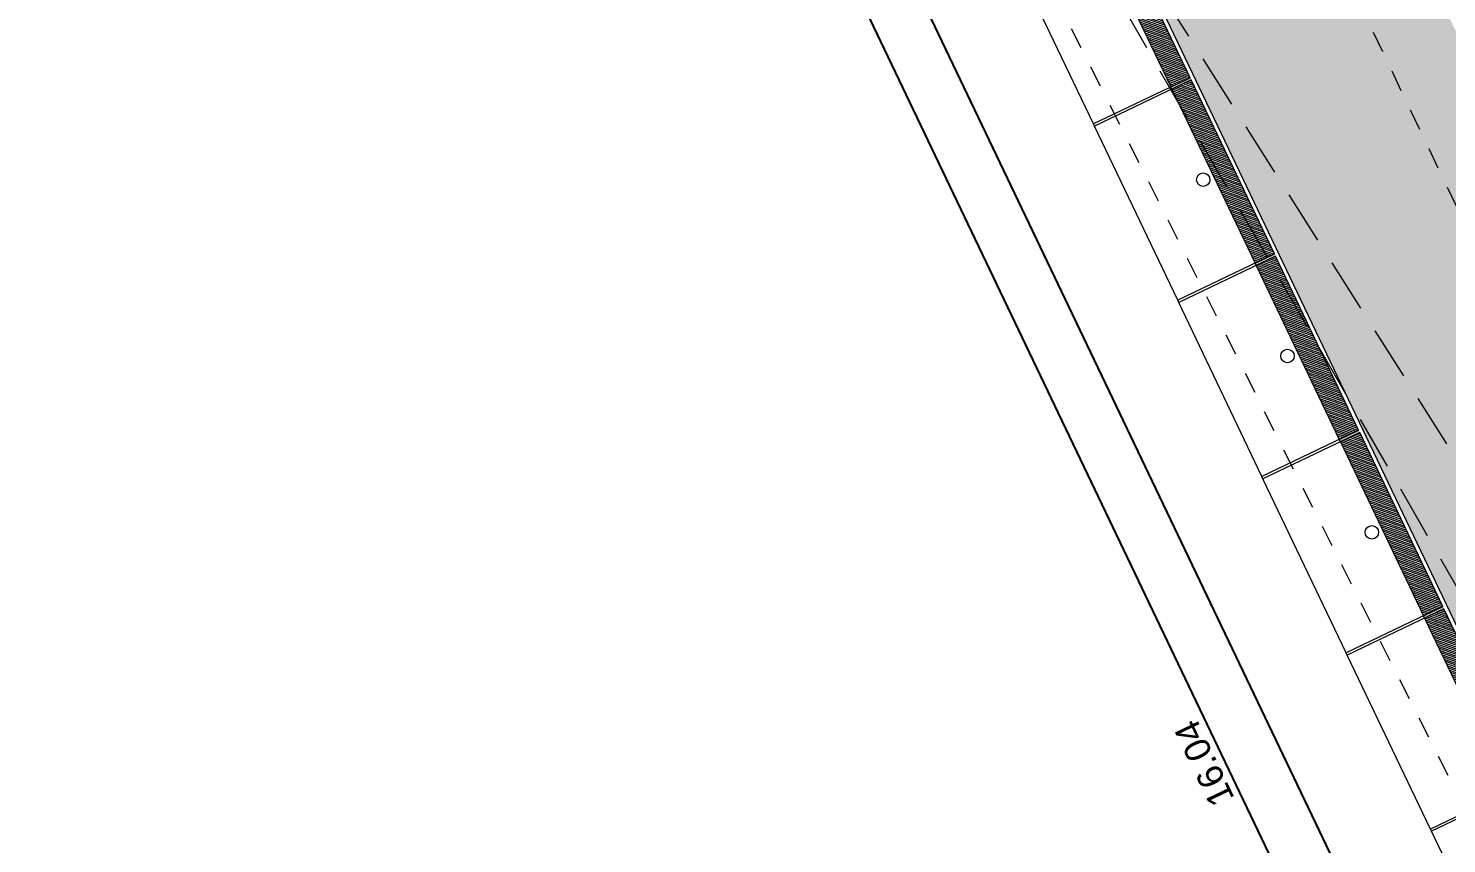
# Model space of a CAD drawing. Header units: metres. Extents: x 678805 to 1359287, y 2747329 to 5497370.
# Drawn here: x 679416.84 to 679423.45, y 2747424.33 to 2747428.13 of the extents above; entities that cross this region are included whole.
import ezdxf

# ---------------------------------------------------------------- set-up
doc = ezdxf.new("R2010")
doc.units = ezdxf.units.M
doc.linetypes.add('XREF_MON_WATERFEATURE$0$HIDDEN', pattern=[0.375, 0.25, -0.125])
doc.linetypes.add('XREF_MON_WATERFEATURE$0$TRAZOS2', pattern=[9.524999999999999, 6.35, -3.175])
doc.layers.add('02-L-Waterfeatures 01', color=7, linetype='Continuous', true_color=0x4da6ff)
doc.layers.add('XREF_MON_WATERFEATURE$0$01-TX-Dimensions_1-50', color=7, linetype='Continuous', true_color=0x3f5f7f)
for name, color, linetype, lineweight, true_color in [('XREF_MON_WATERFEATURE$0$02-L-projecció', 7, 'Continuous', 5, 0x636363), ('XREF_MON_WATERFEATURE$0$02-L-projecció 2', 7, 'Continuous', 5, 0x636363), ('XREF_MON_WATERFEATURE$0$3-TR D formigó', 7, 'Continuous', 5, 0x666666), ('XREF_MON_WATERFEATURE$0$3-TR tot_u', 7, 'Continuous', 5, 0x787878)]:
    doc.layers.add(name, color=color, linetype=linetype, lineweight=lineweight, true_color=true_color)
doc.layers.add('XREF_MON_WATERFEATURE$0$02-L-seccionat', color=6, linetype='Continuous', lineweight=5)
doc.layers.add('XREF_MON_WATERFEATURE$0$COTAUX', color=7, linetype='Continuous')
doc.styles.add('XREF_MON_WATERFEATURE$0$Standard', font='arial.ttf')
doc.dimstyles.new('XREF_MON_WATERFEATURE$0$E50', dxfattribs={"dimscale": 0.03, "dimtxt": 4, "dimasz": 0.5, "dimexe": 0.1, "dimexo": 15, "dimgap": 1, "dimtad": 1, "dimzin": 0, "dimdsep": 46, "dimtxsty": 'XREF_MON_WATERFEATURE$0$Standard', "dimblk1": 'XREF_MON_WATERFEATURE$0$LINCOT200', "dimblk2": 'XREF_MON_WATERFEATURE$0$LINCOT200', "dimsah": 1, "dimcen": 0.1, "dimdle": 0.1, "dimclrt": 256, "dimadec": 0, "dimazin": 0, "dimtfac": 0.01538461538461539, "dimtofl": 0, "dimtmove": 0, "dimatfit": 3, "dimldrblk": 'XREF_MON_WATERFEATURE$0$LINCOT200', "dimfxl": 1, "dimtolj": 1, "dimtzin": 0, "dimarcsym": 0})

# ---------------------------------------------------------------- blocks, each defined once
blk = doc.blocks.new('XREF_MON_WATERFEATURE$0$Long section P1')
at = {"layer": 'XREF_MON_WATERFEATURE$0$3-TR D formigó'}
h = blk.add_hatch(dxfattribs=at)
h.set_pattern_fill('_USER', color=256, scale=0.007999999999999997, angle=45.00369072608052, pattern_type=0)
h.set_pattern_definition([(45.00369072608051, (12.09060446405783, 0.6952112559229136), (-0.005657218625843431, 0.005656489849669155), [])])
h.paths.add_polyline_path([(21.15944042894989, 6.304559259675443), (22.0594404283911, 6.304559260141104), (22.05944042885676, 6.404559285845608), (21.15944042801857, 6.404559286311269)])
h = blk.add_hatch(color=256, dxfattribs=at)
h.dxf.hatch_style = 1
h.paths.add_polyline_path([(22.07064042892307, 6.404559286311269), (22.05944042885676, 6.404559285845608), (22.05944042792544, 6.304559259209782), (22.07064042938873, 6.304559259675443)])
h = blk.add_hatch(dxfattribs=at)
h.set_pattern_fill('_USER', color=256, scale=0.007999999999999997, angle=45.00369072608052, pattern_type=0)
h.set_pattern_definition([(45.00369072608051, (13.00180446403101, 0.6952112559229136), (-0.005657218625843431, 0.005656489849669155), [])])
h.paths.add_polyline_path([(22.07064042892307, 6.304559260141104), (22.97064042882994, 6.304559260141104), (22.9706404292956, 6.404559285845608), (22.07064042892307, 6.404559286311269)])
h = blk.add_hatch(color=256, dxfattribs=at)
h.dxf.hatch_style = 1
h.paths.add_polyline_path([(22.98184042889625, 6.404559285845608), (22.9706404292956, 6.404559285845608), (22.97064042882994, 6.304559258744121), (22.98184042843059, 6.304559259675443)])
h = blk.add_hatch(dxfattribs=at)
h.set_pattern_fill('_USER', color=256, scale=0.007999999999999997, angle=45.00369072608052, pattern_type=0)
h.set_pattern_definition([(45.00369072608051, (13.91300446400419, 0.6952112559229136), (-0.005657218625843431, 0.005656489849669155), [])])
h.paths.add_polyline_path([(22.98184042982757, 6.304559259675443), (23.88184042926878, 6.304559260141104), (23.88184042926878, 6.404559285845608), (22.98184042889625, 6.404559285845608)])
h = blk.add_hatch(color=256, dxfattribs=at)
h.dxf.hatch_style = 1
h.paths.add_polyline_path([(23.89304042933509, 6.404559285845608), (23.88184042926878, 6.404559285845608), (23.88184042926878, 6.304559259209782), (23.89304042886943, 6.304559259675443)])
h = blk.add_hatch(dxfattribs=at)
h.set_pattern_fill('_USER', color=256, scale=0.007999999999999997, angle=45.00369072608052, pattern_type=0)
h.set_pattern_definition([(45.00369072608051, (14.82420446397737, 0.6952112559229136), (-0.005657218625843431, 0.005656489849669155), [])])
h.paths.add_polyline_path([(23.89304042886943, 6.304559259908274), (24.79304042924196, 6.304559260141104), (24.79304042831063, 6.404559285845608), (23.89304042933509, 6.404559285845608)])
h = blk.add_hatch(color=256, dxfattribs=at)
h.dxf.hatch_style = 1
h.paths.add_polyline_path([(24.8042404288426, 6.404559286311269), (24.79304042831063, 6.404559285845608), (24.79304042924196, 6.304559259209782), (24.80424042930827, 6.304559259675443)])
h = blk.add_hatch(dxfattribs=at)
h.set_pattern_fill('_USER', color=256, scale=0.007999999999999997, angle=45.00369072608052, pattern_type=0)
h.set_pattern_definition([(45.00369072608051, (15.73540446441621, 0.6952112559229136), (-0.005657218625843431, 0.005656489849669155), [])])
h.paths.add_polyline_path([(24.80424042930827, 6.304559260141104), (25.70424042921513, 6.304559260141104), (25.70424042921513, 6.404559285612777), (24.8042404288426, 6.404559286311269)])
at = {"layer": 'XREF_MON_WATERFEATURE$0$3-TR tot_u'}
h = blk.add_hatch(dxfattribs=at)
h.set_pattern_fill('AR-CONC', color=256, scale=0.001, angle=90.26570526823643)
h.set_pattern_definition([(140.2657052682364, (0, 0), (0.01509404820416395, 0.1822566261451429), [0.01904999999999999, -0.20955]), (85.26570526823643, (0, 0), (-0.1908913524536957, -0.03612905236550715), [0.01523999999999999, -0.1676405841699999]), (190.7171499682364, (0.001257834024727345, 0.01518800295889378), (-0.1757972964594494, 0.1461275733350754), [0.0161900088, -0.1780902445999999]), (136.4499052682364, (-0.05079945363104343, -0.0002355808392167091), (0.04078476980641642, 0.2712710937435791), [0.02857499999999999, -0.3143249999999999]), (186.9012628782364, (-0.04740075068548322, 0.02237032353878021), (-0.2485244055850191, 0.2362541636179226), [0.02428502314, -0.26713560816]), (81.44985643823651, (-0.05079945363104343, -0.0002355808392167091), (-0.2485244055728928, 0.236254163631453), [0.02285996707, -0.25145973192]), (111.2657052682364, (-0.03821738064289093, 0.02522304141893983), (0.1015609996681333, 0.1520870071589396), [0.01904999999999999, -0.20955]), (56.26570526823645, (-0.03821738064289093, 0.02522304141893983), (-0.1844725872360155, 0.06094720773432244), [0.01524, -0.16764]), (161.7171502682364, (-0.02975396392866969, 0.0378969581797719), (-0.08291158851697789, 0.2130342145507936), [0.0161900088, -0.1780899375999999]), (127.7657052682364, (0, 0), (-0.08456845279953114, 0.002696453221080187), [0, -0.165608, 0, -0.17018, 0, -0.168275]), (97.76570526823639, (0, 0), (-0.1004893681048352, 0.06635436509206397), [0, -0.09702799999999996, 0, -0.1617979999999999, 0, -0.06413499999999998]), (57.76570526823641, (0.0002626720815896988, -0.05664139124564826), (0.005099892512198945, 0.1356157037433498), [0, -0.06349999999999995, 0, -0.1981199999999999, 0, -0.2628899999999998]), (47.76570526823642, (0.000380463432520628, -0.08204111782833934), (-0.02611315413537123, 0.1480096753778696), [0, -0.08254999999999997, 0, -0.1315719999999999, 0, -0.1866899999999999])])
h.paths.add_polyline_path([(21.15944042848423, 6.284452497027814), (15.6922404281795, 6.284452489111573), (15.69224042864516, 4.791945421602577), (21.15944042894989, 4.791945422068238), (21.15944042894989, 5.442734710872173)])
h.paths.add_polyline_path([(16.1922404281795, 4.441945421975106), (15.69224042911083, 4.441945421975106), (15.69224042864516, 4.220162899233401), (16.19224042864516, 4.220162899233401)])
h.paths.add_polyline_path([(21.65944042894989, 4.791945422068238), (21.15944042894989, 4.791945422068238), (15.69224042864516, 4.791945421602577), (15.69224042911083, 4.441945421975106), (16.1922404281795, 4.441945421975106), (21.65944042988122, 4.441945421742275)])
h.paths.add_polyline_path([(21.65944042894989, 5.092734711244702), (21.15944042988122, 5.092734711244702), (21.15944042894989, 4.791945422068238), (21.65944042894989, 4.791945422068238)])
h.paths.add_polyline_path([(27.12664042878896, 5.092734711244702), (27.12664042878896, 5.442734711803496), (21.15944042894989, 5.442734710872173), (21.15944042988122, 5.092734711244702)])
h.paths.add_polyline_path([(27.12664042785764, 5.442734711570665), (27.12664042808866, 5.934452500646562), (29.92875551190955, 5.934452498189341), (29.923294685781, 6.284452503779903), (21.15944042848423, 6.284452497027814), (21.15944042894989, 5.442734710872173)])
at = {"layer": 'XREF_MON_WATERFEATURE$0$02-L-projecció', "linetype": 'XREF_MON_WATERFEATURE$0$TRAZOS2', "ltscale": 0.01}
for points in [[(36.04808124760166, 6.934192469110712), (13.86983875045553, 6.465161581523716)], [(26.62664044136181, 5.442734714830294), (21.15944042894989, 5.442734710872173), (21.15944042894989, 4.791945422068238), (15.69224042864516, 4.791945421602577), (15.69224042864516, 4.220162899233401), (11.16988787055016, 4.220162899699062), (11.16988786961883, 5.582215396687388)]]:
    blk.add_lwpolyline(points, dxfattribs=at)
at = {"layer": 'XREF_MON_WATERFEATURE$0$02-L-projecció'}
for points in [[(20.24824042897671, 6.804559285752475), (21.14824042934924, 6.804559285286814)], [(21.15944042848423, 6.804559285752475), (22.05944042885676, 6.804559285519645)], [(22.07064042892307, 6.804559285519645), (22.9706404292956, 6.804559285752475)], [(22.98184042889625, 6.804559285519645), (23.88184042973444, 6.804559285752475)], [(23.89304042933509, 6.804559285752475), (24.79304042924196, 6.804559285519645)], [(24.8042404288426, 6.804559285752475), (25.70424042874947, 6.804559285752475)]]:
    blk.add_lwpolyline(points, dxfattribs=at)
for centre in [(22.52624042937532, 6.454559287521988), (23.43744042981416, 6.454559287521988), (24.34864042978734, 6.454559287521988)]:
    blk.add_circle(centre, 0.03149999999999999, dxfattribs=at)
at = {"layer": 'XREF_MON_WATERFEATURE$0$02-L-projecció 2', "linetype": 'XREF_MON_WATERFEATURE$0$HIDDEN'}
for points in [[(10.32010414497927, 5.590077582746744), (12.0698873908259, 5.601199615281075), (15.29524358967319, 5.684452505782247), (29.95956068858504, 6.804452505428344)], [(11.16988787008449, 4.647635691799223), (15.29958445904776, 5.07452964130789), (29.74844286032021, 6.794452506583184)]]:
    blk.add_lwpolyline(points, dxfattribs=at)
at = {"layer": 'XREF_MON_WATERFEATURE$0$02-L-projecció 2'}
for points in [[(21.14824042795226, 6.304559258744121), (21.14824042934924, 6.804559285286814)], [(21.14824042934924, 6.804559285286814), (21.15944042848423, 6.804559285752475)], [(21.15944042894989, 6.304559259675443), (21.15944042848423, 6.804559285752475)], [(22.05944042885676, 6.304559258744121), (22.05944042885676, 6.804559285519645)], [(22.05944042885676, 6.804559285519645), (22.07064042892307, 6.804559285519645)], [(22.07064042892307, 6.304559260141104), (22.07064042892307, 6.804559285519645)], [(22.97064042882994, 6.304559258744121), (22.9706404292956, 6.804559285752475)], [(22.9706404292956, 6.804559285752475), (22.98184042889625, 6.804559285519645)], [(22.98184042982757, 6.304559259675443), (22.98184042889625, 6.804559285519645)], [(23.88184042926878, 6.304559258744121), (23.88184042973444, 6.804559285752475)], [(23.88184042973444, 6.804559285752475), (23.89304042933509, 6.804559285752475)], [(23.89304042886943, 6.304559259908274), (23.89304042933509, 6.804559285752475)], [(24.79304042924196, 6.304559258744121), (24.79304042924196, 6.804559285519645)], [(24.79304042924196, 6.804559285519645), (24.8042404288426, 6.804559285752475)], [(24.80424042930827, 6.304559260141104), (24.8042404288426, 6.804559285752475)], [(22.05944042885676, 6.404559285845608), (22.07064042892307, 6.404559286311269)], [(22.9706404292956, 6.404559285845608), (22.98184042889625, 6.404559285845608)], [(23.88184042926878, 6.404559285845608), (23.89304042933509, 6.404559285845608)], [(24.79304042831063, 6.404559285845608), (24.8042404288426, 6.404559286311269)]]:
    blk.add_lwpolyline(points, dxfattribs=at)
at = {"layer": 'XREF_MON_WATERFEATURE$0$02-L-seccionat'}
for points in [[(21.15944042894989, 6.304559259675443), (22.0594404283911, 6.304559260141104), (22.05944042885676, 6.404559285845608), (21.15944042801857, 6.404559286311269), (21.15944042894989, 6.304559259675443)], [(22.07064042892307, 6.304559260141104), (22.97064042882994, 6.304559260141104), (22.9706404292956, 6.404559285845608), (22.07064042892307, 6.404559286311269), (22.07064042892307, 6.304559260141104)], [(22.98184042982757, 6.304559259675443), (23.88184042926878, 6.304559260141104), (23.88184042926878, 6.404559285845608), (22.98184042889625, 6.404559285845608), (22.98184042982757, 6.304559259675443)], [(23.89304042886943, 6.304559259908274), (24.79304042924196, 6.304559260141104), (24.79304042831063, 6.404559285845608), (23.89304042933509, 6.404559285845608), (23.89304042886943, 6.304559259908274)], [(24.80424042930827, 6.304559260141104), (25.70424042921513, 6.304559260141104), (25.70424042921513, 6.404559285612777), (24.8042404288426, 6.404559286311269), (24.80424042930827, 6.304559260141104)], [(13.87002394301817, 6.284452486317605), (29.92329468904063, 6.284452509600669)]]:
    blk.add_lwpolyline(points, dxfattribs=at)
blk = doc.blocks.new('XREF_MON_WATERFEATURE$0$LINCOT200')
for p, q in [((0, -9.999961704014428), (0, 10.00003829598555)), ((3.694822225952521e-13, 3.829598557558711e-05), (10.00000000000051, 3.829598557558711e-05))]:
    blk.add_line(p, q)
at = {"const_width": 1.875}
blk.add_lwpolyline([(3.535533801624467, -3.535495714255788), (-3.535533950636761, 3.535572157214077)], dxfattribs=at)
at = {"layer": 'XREF_MON_WATERFEATURE$0$COTAUX'}
blk.add_line((0, 0), (-1.249999999999915, 0), dxfattribs=at)
blk = doc.blocks.new('*D687')
at = {"layer": 'DEFPOINTS', "color": 0, "transparency": 16777216}
for p in [(679419.6009857001, 2747432.290703478), (679418.9432818223, 2747431.976183051), (679426.5223057736, 2747417.817011632)]:
    blk.add_point(p, dxfattribs=at)
at = {"layer": 'XREF_MON_WATERFEATURE$0$01-TX-Dimensions_1-50', "color": 0, "lineweight": -2, "transparency": 16777216}
for p, q in [((679419.1950172283, 2747432.096565384), (679418.9405753658, 2747431.974888797)), ((679425.8582453345, 2747417.516078342), (679418.9497530921, 2747431.962650768)), ((679426.1163373014, 2747417.622873538), (679425.8620101479, 2747417.501251806))]:
    blk.add_line(p, q, dxfattribs=at)
at = {"layer": 'XREF_MON_WATERFEATURE$0$01-TX-Dimensions_1-50', "color": 0, "lineweight": -2, "transparency": 16777216, "xscale": 0.015, "yscale": 0.015, "zscale": 0.015}
for p, rotation in [((679418.9432818223, 2747431.976183051), 115.5575828872426), ((679425.8647166044, 2747417.502546059), 295.5575828872426)]:
    blk.add_blockref('XREF_MON_WATERFEATURE$0$LINCOT200', p, dxfattribs=dict(at, rotation=rotation))
at = {"layer": 'XREF_MON_WATERFEATURE$0$01-TX-Dimensions_1-50', "transparency": 16777216, "insert": (679422.3216609056, 2747424.699989571), "char_height": 0.12, "attachment_point": 5, "rotation": 115.55758288724267, "style": 'XREF_MON_WATERFEATURE$0$Standard'}
blk.add_mtext('\\A1;16.04', dxfattribs=at)
blk = doc.blocks.new('*D688')
at = {"layer": 'DEFPOINTS', "color": 0, "transparency": 16777216}
for p in [(679420.7822699085, 2747429.820435264), (679426.4791388845, 2747417.907279315), (679426.0541481902, 2747417.704044608)]:
    blk.add_point(p, dxfattribs=at)
at = {"layer": 'XREF_MON_WATERFEATURE$0$01-TX-Dimensions_1-50', "color": 0, "lineweight": -2, "transparency": 16777216}
for p, q in [((679420.3763014363, 2747429.626297169), (679420.3544761288, 2747429.615860094)), ((679420.3636538553, 2747429.603622066), (679426.0476769203, 2747417.717576891)), ((679426.0731704123, 2747417.713141222), (679426.0514417335, 2747417.702750355))]:
    blk.add_line(p, q, dxfattribs=at)
at = {"layer": 'XREF_MON_WATERFEATURE$0$01-TX-Dimensions_1-50', "color": 0, "lineweight": -2, "transparency": 16777216, "xscale": 0.015, "yscale": 0.015, "zscale": 0.015}
for p, rotation in [((679420.3571825855, 2747429.617154348), 115.5575828872426), ((679426.0541481902, 2747417.704044608), 295.5575828872426)]:
    blk.add_blockref('XREF_MON_WATERFEATURE$0$LINCOT200', p, dxfattribs=dict(at, rotation=rotation))
at = {"layer": 'XREF_MON_WATERFEATURE$0$01-TX-Dimensions_1-50', "transparency": 16777216, "insert": (679423.1232901571, 2747423.621206838), "char_height": 0.12, "attachment_point": 5, "rotation": 115.55758288724267, "style": 'XREF_MON_WATERFEATURE$0$Standard'}
blk.add_mtext('\\A1;13.21', dxfattribs=at)
blk = doc.blocks.new('XREF_MON_WATERFEATURE')
at = {"rotation": 115.5575828872244}
blk.add_blockref('XREF_MON_WATERFEATURE$0$Long section P1', (679438.644752539, 2747408.239914611), dxfattribs=at)
at = {"layer": 'XREF_MON_WATERFEATURE$0$01-TX-Dimensions_1-50'}
for base, p1, p2, picture, middle in [((679418.9432818223, 2747431.976183051), (679426.5223057733, 2747417.817011632), (679419.6009857001, 2747432.290703478), '*D687', (679422.4039992131, 2747424.739364555)), ((679426.0541481902, 2747417.704044608), (679420.7822699083, 2747429.820435264), (679426.4791388845, 2747417.907279315), '*D688', (679423.2056653876, 2747423.660599479))]:
    dim = blk.add_linear_dim(base=base, p1=p1, p2=p2, angle=115.5575828872425, dimstyle='XREF_MON_WATERFEATURE$0$E50', dxfattribs=at)
    dim.commit()
    dim.dimension.update_dxf_attribs({"geometry": picture, "text_midpoint": middle, "dimtype": 128})

msp = doc.modelspace()

# ---------------------------------------------------------------- block references
at = {"layer": '02-L-Waterfeatures 01', "color": 18, "true_color": 0x000000}
msp.add_blockref('XREF_MON_WATERFEATURE', (0, 0), dxfattribs=at)

doc.saveas('drawing.dxf')
